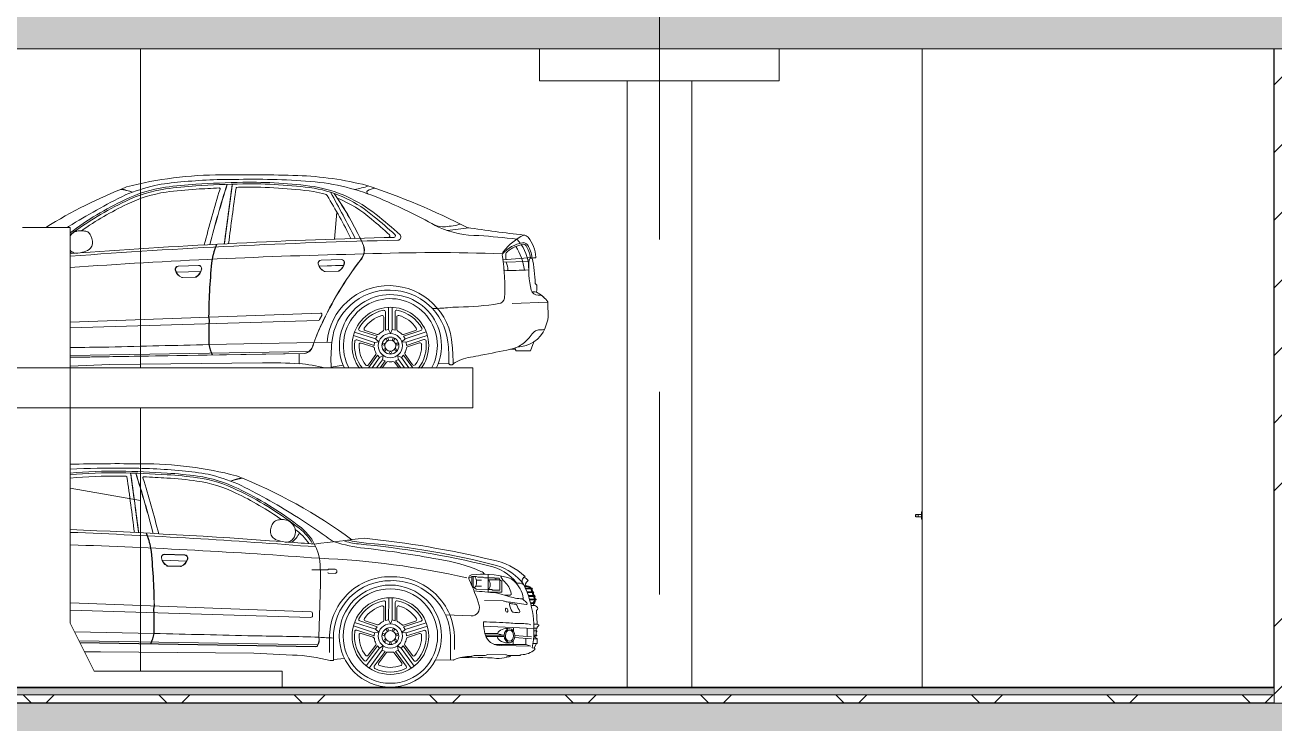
# Model space of a CAD drawing. Header units: millimetres. Extents: x 51154 to 151340, y -24069 to 30962.
# Drawn here: x 73957 to 81782, y -10575 to -6201 of the extents above; entities that cross this region are included whole.
import ezdxf

# ---------------------------------------------------------------- set-up
doc = ezdxf.new("R2010")
doc.units = ezdxf.units.MM
doc.linetypes.add('Осевые', pattern=[6350, 1270, -952.5, 3175, -952.5])
for name, color, linetype, lineweight in [('Двери', 7, 'Continuous', 9), ('Каркас_Импост', 7, 'Continuous', 9), ('Общие ребра', 7, 'Continuous', 9), ('Отделка 1 _4_-1', 7, 'Continuous', 9), ('Отделка 2 _5_-1', 7, 'Continuous', 9), ('Панель', 7, 'Continuous', 9), ('Перекрытия', 7, 'Continuous', 9), ('Стены', 7, 'Continuous', 9), ('Структура _1_', 7, 'Continuous', 18), ('Штриховка разреза-2', 7, 'Continuous', 9)]:
    doc.layers.add(name, color=color, linetype=linetype, lineweight=lineweight)
for name, color, linetype, lineweight, true_color in [('Оси-3', 7, 'Осевые', 9, 0xaaaaaa), ('Парковка-1', 7, 'Continuous', 9, 0xaaaaaa), ('Элементы узлов-1', 7, 'Continuous', 9, 0xaaaaaa)]:
    doc.layers.add(name, color=color, linetype=linetype, lineweight=lineweight, true_color=true_color)
pattern_1 = [(45, (99498.54, 6475), (-424.264, 424.264), [600, -100, 20, -100]), (45, (99498.54, 6899), (-424.264, 424.264), [])]

# ---------------------------------------------------------------- blocks, each defined once
blk = doc.blocks.new('Стена монолитная - Стена монолитная-463893-Разрез 1-1')
at = {"layer": 'Стены'}
blk.add_line((61831.6, -10450), (82083.6, -10450), dxfattribs=at)
blk = doc.blocks.new('Дверь - Однопольная - ДВ2__21х9-6240671-Разрез 1-1')
at = {"layer": 'Двери'}
for p, q in [((79536.1, -9267.5), (79536.1, -9282.5)), ((79537.1, -9267.5), (79537.1, -9282.5)), ((79541.7, -9267.5), (79537.1, -9267.5)), ((79537.1, -9267.5), (79541.5, -9267.5)), ((79541.5, -9282.5), (79537.1, -9282.5)), ((79537.1, -9282.5), (79541.7, -9282.5)), ((79541.5, -9267.5), (79541.1, -9267.5)), ((79541.1, -9267.5), (79573.6, -9267.5)), ((79573.6, -9282.5), (79541.1, -9282.5)), ((79541.1, -9282.5), (79541.5, -9282.5)), ((79549.6, -9267.5), (79553.3, -9267.5)), ((79553.3, -9267.5), (79549.6, -9267.5)), ((79549.6, -9282.5), (79553.3, -9282.5)), ((79553.3, -9282.5), (79549.6, -9282.5)), ((79553.3, -9282.5), (79553.3, -9267.5)), ((79573.6, -9297.5), (79573.6, -9252.5)), ((79573.6, -9252.5), (79576.6, -9252.5)), ((79573.6, -9267.5), (79573.6, -9282.5)), ((79573.6, -9297.5), (79576.6, -9297.5))]:
    blk.add_line(p, q, dxfattribs=at)
at = {"layer": 'Каркас_Импост'}
for p, q in [((79621.6, -10350), (79581.6, -10350)), ((79701.6, -10350), (79581.6, -10350)), ((79701.6, -10350), (79621.6, -10350))]:
    blk.add_line(p, q, dxfattribs=at)
at = {"layer": 'Панель'}
blk.add_line((79621.6, -10350), (79581.6, -10350), dxfattribs=at)
blk = doc.blocks.new('Дверь - Однопольная - ДВ2__21х9-V151-Разрез 1-1')
at = {"layer": 'Двери'}
blk.add_line((81781.6, -9252.5), (81781.6, -9297.5), dxfattribs=at)
at = {"layer": 'Каркас_Импост'}
for p, q in [((81781.6, -10350), (81781.6, -8250)), ((81781.6, -10350), (81781.6, -8270)), ((82081.6, -8250), (82081.6, -10350)), ((82081.6, -8280), (82081.6, -10350))]:
    blk.add_line(p, q, dxfattribs=at)
at = {"layer": 'Панель'}
blk.add_line((81781.6, -10350), (81781.6, -8271), dxfattribs=at)
blk = doc.blocks.new('Прк_Свб_Механизированная парковка_Параллельная - Прк_Свб_Механизированная парковка_Параллельная-8455325-Разрез 1-1')
at = {"layer": 'Парковка-1'}
for p, q in [((74240.2, -7470), (73940.2, -7470)), ((74240.2, -7470), (73940.2, -7470)), ((74240.2, -8350), (74240.2, -7470)), ((74240.2, -9950), (74240.2, -7470)), ((74240.2, -8350), (76762.2, -8350)), ((74240.2, -8350), (76762.2, -8350)), ((76762.2, -8350), (76762.2, -8539.9)), ((76762.2, -8350), (76762.2, -8600)), ((74240.2, -8600), (76762.2, -8600)), ((74240.2, -9950), (74240.2, -8600)), ((74390.2, -10250), (74240.2, -9950)), ((74390.2, -10250), (74240.2, -9950)), ((75568.2, -10250), (74390.2, -10250)), ((75568.2, -10250), (74390.2, -10250)), ((75568.2, -10350), (75568.2, -10250)), ((75568.2, -10350), (75568.2, -10250)), ((72612.2, -10350), (75568.2, -10350)), ((72612.2, -10350), (75568.2, -10350))]:
    blk.add_line(p, q, dxfattribs=at)
at = {"layer": 'Элементы узлов-1'}
for p, q in [((75910.8, -7373.4), (75895.6, -7542.9)), ((73940.2, -7470), (74240.2, -7470)), ((74240.2, -7470), (74240.2, -9950)), ((74270.7, -7630.7), (74240.2, -7632.9)), ((76950.7, -7672.2), (77133.9, -7658.7)), ((74904.5, -7749.6), (75058.6, -7744.9)), ((74917.3, -7711.3), (75043.1, -7707.4)), ((74917.4, -7712.3), (75043.2, -7708.4)), ((75798.6, -7711.3), (75953.6, -7706.5)), ((75799.1, -7712.3), (75953.2, -7707.5)), ((75812, -7674), (75937.8, -7670.1)), ((75812, -7675), (75937.8, -7671.1)), ((75837.5, -7745.6), (75918.4, -7743.1)), ((75837.5, -7746.6), (75918.4, -7744.1)), ((76952.7, -7687.2), (77108.7, -7683)), ((74942.8, -7783), (75023.7, -7780.5)), ((74942.9, -7784), (75023.8, -7781.5)), ((77162, -7829.7), (77154.8, -7823.8)), ((77145.1, -7872.6), (77132.4, -7872.6)), ((77163.9, -7863.3), (77163.8, -7833.5)), ((76234.1, -8109.2), (76233.6, -7970.2)), ((76256.2, -7970.1), (76256.8, -8109.1)), ((77233.2, -7938.6), (77009.6, -7947)), ((77233.6, -8035.3), (77233.2, -7938.6)), ((74240.2, -8064), (75807, -8006.4)), ((75793.9, -8052.3), (74240.2, -8099.4)), ((75816.2, -8021.1), (75802.4, -8047)), ((76204.6, -8110.9), (76204.3, -8031.2)), ((76215.3, -8113.5), (76214.8, -7998.8)), ((76275.7, -8113.3), (76275.2, -7998.6)), ((76286.3, -8110.6), (76286, -8030.8)), ((75108.6, -8072.4), (75109.1, -8203.8)), ((75110.6, -8072.4), (75111.1, -8203.8)), ((76020.9, -8126), (76153.2, -8168.4)), ((76163, -8151.7), (76053.8, -8116.7)), ((76163.8, -8140.8), (76087.8, -8116.4)), ((76234.1, -8109.2), (76215.3, -8113.5)), ((76245.5, -8134.1), (76234.1, -8109.2)), ((76256.8, -8109.1), (76245.5, -8134.1)), ((76256.8, -8109.1), (76275.7, -8113.3)), ((76327.3, -8140.2), (76403.1, -8115.2)), ((76328.2, -8151.1), (76437.1, -8115.3)), ((76470.2, -8124.3), (76338.1, -8167.7)), ((75109.1, -8203.8), (75879.4, -8188.3)), ((76146.3, -8190), (76014, -8147.5)), ((76144.6, -8209.3), (76035.4, -8174.3)), ((76138.8, -8218.6), (76062.9, -8194.3)), ((76146.3, -8190), (76144.6, -8209.3)), ((76173.5, -8186.8), (76146.3, -8190)), ((76153.2, -8168.4), (76163, -8151.7)), ((76153.2, -8168.4), (76173.5, -8186.8)), ((76338.1, -8167.7), (76318, -8186.3)), ((76318, -8186.3), (76345.2, -8189.2)), ((76338.1, -8167.7), (76328.2, -8151.1)), ((76345.2, -8189.2), (76477.2, -8145.8)), ((76345.2, -8189.2), (76347.1, -8208.5)), ((76347.1, -8208.5), (76456, -8172.6)), ((76352.9, -8217.8), (76428.7, -8192.9)), ((77123.2, -8243.3), (77145, -8185.7)), ((74240.2, -8272.7), (75735.5, -8247.9)), ((74240.2, -8283.2), (75709.4, -8258.8)), ((74240.2, -8284.2), (75709.4, -8259.8)), ((75674.4, -8260.4), (75674.6, -8323.3)), ((76164.8, -8270.8), (76107.7, -8350)), ((76154.7, -8266.7), (76108, -8331.4)), ((76131, -8350), (76177.7, -8285.3)), ((76177.7, -8285.3), (76164.8, -8270.8)), ((76177.7, -8285.3), (76201.4, -8271.6)), ((76201.4, -8271.6), (76196, -8298.5)), ((76296.3, -8298.1), (76290.7, -8271.3)), ((76290.7, -8271.3), (76314.6, -8284.7)), ((76314.6, -8284.7), (76327.3, -8270.1)), ((76314.6, -8284.7), (76362.4, -8350)), ((76327.3, -8270.1), (76385.8, -8350)), ((76337.5, -8266), (76384.6, -8330.3)), ((76999.2, -8232.9), (77027.4, -8232.7)), ((77027.4, -8232.7), (77027.3, -8224.6)), ((77027.4, -8232.7), (77034, -8243.6)), ((77034, -8243.6), (77123.2, -8243.3)), ((72756.2, -8350), (76762.2, -8350)), ((74485.2, -8328.1), (74242, -8339.3)), ((75445.1, -8318.9), (74485.2, -8328.1)), ((75874.3, -8346.1), (75950.3, -8332.2)), ((76196, -8298.5), (76158.9, -8350)), ((76213.8, -8306.1), (76182.2, -8350)), ((76221, -8314.4), (76195.3, -8350)), ((76196, -8298.5), (76213.8, -8306.1)), ((76271.5, -8314.2), (76297.7, -8350)), ((76296.3, -8298.1), (76278.6, -8305.8)), ((76278.6, -8305.8), (76310.9, -8350)), ((76334.3, -8350), (76296.3, -8298.1)), ((76612, -8323.1), (76544.9, -8323.3)), ((76615.7, -8327.7), (76612, -8323.1)), ((76619.6, -8329.6), (76633.8, -8329.5)), ((76762.2, -8350), (76762.2, -8600)), ((76762.2, -8600), (72756.2, -8600)), ((74957.1, -9521.5), (74831.3, -9517.6)), ((74957.1, -9522.5), (74831.3, -9518.6)), ((74970, -9559.8), (74815.9, -9555)), ((74931.6, -9594.1), (74850.7, -9591.6)), ((74931.6, -9593.1), (74850.8, -9590.6)), ((75853.7, -9615.8), (75753.7, -9615.4)), ((75899.2, -9611), (75858.7, -9610.8)), ((75797.5, -10037.6), (75807.2, -9701.6)), ((75798.5, -10037.6), (75808.2, -9701.6)), ((75858.6, -9636.9), (75899.1, -9637.1)), ((76736.6, -9666.6), (76755.6, -9656.3)), ((76755.6, -9656.3), (76755.4, -9711.9)), ((76755.6, -9656.3), (76783.9, -9656.4)), ((76764.4, -9656.3), (76764.2, -9721.8)), ((76783.9, -9656.4), (76794.2, -9660.9)), ((76816.9, -9680.2), (76785.3, -9680.1)), ((76794.2, -9660.9), (76826.4, -9661)), ((76826.4, -9661), (76834.4, -9664.5)), ((76834.4, -9664.5), (76859, -9664.6)), ((76859.1, -9643.5), (76858.6, -9754.9)), ((76931.9, -9677.5), (76858.9, -9677.3)), ((76859, -9664.6), (76898, -9664.8)), ((76898, -9664.8), (76898, -9667)), ((76898, -9667), (76928.3, -9667.1)), ((76906.5, -9667), (76906.5, -9677.4)), ((76928.3, -9667.1), (76931.9, -9677.5)), ((76931.9, -9677.5), (76931.7, -9742.9)), ((76943.5, -9686.8), (76931.9, -9677.5)), ((76943.2, -9755.2), (76943.5, -9686.8)), ((76783.4, -9735.6), (76757.7, -9717.2)), ((76816.8, -9716.7), (76780.5, -9716.5)), ((76858.7, -9739.2), (76783.4, -9735.6)), ((76858.6, -9754.9), (76943.2, -9755.2)), ((76883.1, -9739.3), (76858.7, -9739.2)), ((76883.1, -9742.8), (76883.1, -9739.3)), ((76931.7, -9742.9), (76883.1, -9742.8)), ((76982.1, -9779.9), (76925.6, -9763.2)), ((76996.5, -9773.5), (76959.9, -9773.4)), ((77134.8, -9729.2), (77091.2, -9729)), ((77093.3, -9734), (77136.6, -9734.2)), ((77143.2, -9752.9), (77100.9, -9752.8)), ((77102.8, -9757.8), (77145, -9757.9)), ((77151.6, -9776.7), (77109.6, -9776.5)), ((77126, -9734.1), (77132.6, -9752.9)), ((77131.3, -9734.1), (77137.9, -9752.9)), ((77134.4, -9757.9), (77141, -9776.6)), ((77136.6, -9734.2), (77134.8, -9729.2)), ((77139.7, -9757.9), (77146.3, -9776.7)), ((77145, -9757.9), (77143.2, -9752.9)), ((77153.4, -9781.7), (77151.6, -9776.7)), ((75748.7, -9878.3), (74240.2, -9822.9)), ((76205.2, -9930.8), (76205.5, -9851)), ((76215.8, -9933.4), (76216.2, -9818.7)), ((76235.2, -9790.3), (76234.7, -9929.2)), ((76257.3, -9929.3), (76257.9, -9790.3)), ((76276.2, -9933.7), (76276.6, -9819)), ((76286.9, -9931.1), (76287.2, -9851.3)), ((76951.5, -9810), (76835.2, -9806.7)), ((77072.8, -9797.8), (77100.5, -9822.8)), ((77111.3, -9781.5), (77153.4, -9781.7)), ((77116.5, -9797.8), (77158.8, -9797.9)), ((77118, -9802.8), (77159.3, -9802.9)), ((77123.3, -9821.5), (77152.3, -9821.7)), ((77124.6, -9826.5), (77146.6, -9826.6)), ((77127.7, -9839), (77151.9, -9839.1)), ((77142.8, -9781.6), (77148.5, -9797.9)), ((77142.9, -9832.5), (77143.1, -9833.7)), ((77148.1, -9781.7), (77152.5, -9794.2)), ((74240.2, -9867.2), (75747.9, -9913)), ((74763.9, -9882.5), (74763.4, -10013.9)), ((74765.9, -9882.5), (74765.4, -10013.9)), ((75758.3, -9903), (75758.3, -9888.4)), ((76163.3, -9971.3), (76054.3, -9935.4)), ((76164.1, -9960.3), (76088.4, -9935.4)), ((76234.7, -9929.2), (76215.8, -9933.4)), ((76234.7, -9929.2), (76245.9, -9954.2)), ((76245.9, -9954.2), (76257.3, -9929.3)), ((76257.3, -9929.3), (76276.2, -9933.7)), ((76327.7, -9961), (76403.6, -9936.6)), ((76328.4, -9971.9), (76437.7, -9936.9)), ((76591.4, -9898), (76752.2, -9903.7)), ((77160.9, -9870.2), (77166.1, -9955.9)), ((74240.2, -9950), (74390.2, -10250)), ((74765.4, -10013.9), (74267.2, -10003.9)), ((76146.3, -10009.4), (76014.2, -9965.9)), ((76021.3, -9944.4), (76153.3, -9987.9)), ((76144.4, -10028.7), (76035.4, -9992.8)), ((76138.6, -10038), (76062.8, -10013)), ((76146.3, -10009.4), (76144.4, -10028.7)), ((76173.5, -10006.4), (76146.3, -10009.4)), ((76153.3, -9987.9), (76163.3, -9971.3)), ((76153.3, -9987.9), (76173.5, -10006.4)), ((76338.3, -9988.6), (76318, -10007)), ((76318, -10007), (76345.2, -10010.1)), ((76338.3, -9988.6), (76328.4, -9971.9)), ((76470.6, -9946.2), (76338.3, -9988.6)), ((76345.2, -10010.1), (76477.5, -9967.7)), ((76345.2, -10010.1), (76346.9, -10029.4)), ((76346.9, -10029.4), (76456.1, -9994.4)), ((76352.6, -10038.8), (76428.6, -10014.4)), ((76829.8, -9968.7), (77145.1, -9982)), ((76916.3, -10014.6), (76838.3, -10014.3)), ((77016.1, -9976.5), (77016.1, -9997.4)), ((77102.5, -9980.2), (77102.3, -10032.6)), ((77166.1, -9955.9), (77144.3, -9955.8)), ((77159, -9997.8), (77145, -9997.7)), ((77161.9, -9981.4), (77145.1, -9981.6)), ((77159, -10006), (77158.9, -10021.4)), ((77159, -9984.4), (77159, -9997.8)), ((77159, -9997.8), (77161.1, -9997.8)), ((77163, -9981.4), (77161.9, -9981.4)), ((77164, -10000.8), (77164, -10001.1)), ((77166, -9974.2), (77165.9, -9978.5)), ((77166.1, -9955.9), (77174, -9959)), ((77175, -9963.9), (77166.9, -9972.2)), ((75792.1, -10085.5), (74295.6, -10060.6)), ((75779.8, -10095.7), (74300.8, -10071.2)), ((75779.8, -10096.7), (74301.3, -10072.2)), ((75864.3, -10042.8), (75864, -10132.5)), ((75888.6, -10183.7), (75889.2, -10042.5)), ((76164.2, -10090.3), (76096.4, -10182.8)), ((76154, -10086.1), (76106.9, -10150.5)), ((76176.9, -10104.9), (76164.2, -10090.3)), ((76200.7, -10091.5), (76176.9, -10104.9)), ((76195.1, -10118.3), (76200.7, -10091.5)), ((76313.8, -10105.4), (76290, -10091.8)), ((76290, -10091.8), (76295.4, -10118.6)), ((76313.8, -10105.4), (76326.6, -10090.9)), ((76326.6, -10090.9), (76393.7, -10184)), ((76336.8, -10086.8), (76383.5, -10151.5)), ((76622.6, -10180.1), (76623.1, -10047.4)), ((76648, -10047.4), (76647.7, -10114.8)), ((76958.9, -10025.2), (76841.4, -10024.7)), ((76959, -10033), (76844.1, -10032.5)), ((77094.7, -10082.7), (76896.6, -10082)), ((76941.8, -10088.2), (77126.1, -10093.8)), ((77015.8, -10058.6), (77015.7, -10082.4)), ((77130.7, -10047.2), (77024.1, -10039.5)), ((77130.8, -10034.7), (77025.3, -10027.1)), ((77094.7, -10082.7), (77094.9, -10044.6)), ((77126.1, -10093.8), (77094.7, -10082.7)), ((77162.2, -10076.3), (77139.2, -10076.2)), ((77142.4, -10047.5), (77166.3, -10047.6)), ((77151.7, -10036.2), (77143.4, -10036.2)), ((77144.1, -10024.4), (77161.9, -10024.5)), ((77158.5, -10078.2), (77146.9, -10106.3)), ((77151.7, -10032.8), (77151.7, -10036.2)), ((77153.2, -10038.8), (77164.7, -10045)), ((77161.3, -10028.9), (77154.3, -10029.8)), ((77163.2, -10076.3), (77161.2, -10076.3)), ((77161.9, -10024.5), (77164, -10024.5)), ((77164, -10024.5), (77163.9, -10026)), ((77166.3, -10047.6), (77166.2, -10073.3)), ((74429.4, -10129.1), (75389.3, -10138.2)), ((75389.3, -10138.2), (75632.5, -10149.5)), ((75958.6, -10171.3), (75888.7, -10176.8)), ((76176.9, -10104.9), (76094.8, -10217)), ((76113, -10230.4), (76195.1, -10118.3)), ((76212.9, -10126), (76145.1, -10218.5)), ((76219.9, -10134.4), (76172.8, -10198.7)), ((76195.1, -10118.3), (76212.9, -10126)), ((76270.5, -10134.6), (76317.2, -10199.3)), ((76295.4, -10118.6), (76277.6, -10126.2)), ((76277.6, -10126.2), (76344.7, -10219.3)), ((76295.4, -10118.6), (76376.7, -10231.4)), ((76395.1, -10218.2), (76313.8, -10105.4)), ((76770.7, -10151.5), (76756, -10156.7)), ((76839, -10151.1), (76774.1, -10150.9)), ((76857, -10146.5), (76839, -10151.1)), ((76969.6, -10146.9), (76857, -10146.5)), ((76981.5, -10151.2), (76973.5, -10147.8)), ((76986.7, -10161), (76977.3, -10160.9)), ((77003.6, -10152.1), (76985.5, -10152)), ((76996.3, -10155.3), (76994.1, -10157.7)), ((77056.1, -10151.6), (77003.6, -10152.1)), ((77147.9, -10106.5), (77134.9, -10103.6)), ((74390.2, -10250), (75568.2, -10250)), ((75568.2, -10250), (75568.2, -10350)), ((75869.4, -10183.7), (75888.6, -10183.7)), ((76528.4, -10179.7), (76641.5, -10180.1)), ((75568.2, -10350), (72612.2, -10350)), ((76264.8, -10350), (76237.9, -10350))]:
    blk.add_line(p, q, dxfattribs=at)
for centre, radius in [((76245.8, -8210), 76), ((76245.8, -8210), 53.1), ((76203.1, -8200.4), 6.42), ((76245.8, -8210), 34.5), ((76226.7, -8170.6), 6.42), ((76264.7, -8170.5), 6.42), ((76288.5, -8200.1), 6.42), ((76211.7, -8237.5), 6.42), ((76246, -8253.8), 6.42), ((76280.2, -8237.2), 6.42), ((76245.6, -10030.2), 319.8), ((76245.6, -10030.2), 295.9), ((76245.6, -10030.2), 240.1), ((76245.6, -10030.2), 76), ((76245.6, -10030.2), 53.1), ((76202.9, -10020.3), 6.42), ((76245.6, -10030.2), 34.5), ((76226.8, -9990.6), 6.42), ((76264.8, -9990.8), 6.42), ((76288.4, -10020.6), 6.42), ((76211.3, -10057.4), 6.42), ((76245.5, -10074), 6.42), ((76279.8, -10057.6), 6.42)]:
    blk.add_circle(centre, radius, dxfattribs=at)
for centre, radius, start, end in [((75179, -9457.7), 2317.1, 89.81023, 104.6387), ((75104.8, -9137.6), 1960.4, 95.00836, 99.84814), ((75209.1, -10014.4), 2821.5, 93.69708, 97.59805), ((75271.2, -10629.6), 3461.4, 89.58586, 95.59698), ((75533.3, -15645.6), 8462, 91.43092, 93.4288), ((75533.3, -15645.6), 8451.8, 91.43142, 93.42864), ((75337.9, -19325.8), 12186.1, 88.4616, 90.71129), ((104326.4, -11289.7), 29357.5, 171.98874, 172.725), ((104326.4, -11289.7), 29356.5, 171.98874, 172.725), ((75386, -11725.6), 4558.1, 85.1074, 91.12795), ((75354.9, -10294.9), 3108.9, 82.34163, 90.60816), ((75354.9, -10294.9), 3098.7, 82.34458, 90.60681), ((75586, -9241.6), 2099, 75.88623, 87.84183), ((75637.4, -8557.5), 1380.3, 65.59316, 84.2883), ((75760.2, -10178.8), 3184.5, 111.49524, 121.70143), ((76311.9, -10779.3), 3914.6, 116.17161, 122.12794), ((74510.5, -7554.6), 326.9, 68.93229, 82.04029), ((74510.5, -7554.6), 328.6, 68.59273, 81.53326), ((74961, -8069.6), 861.1, 98.3435, 116.02328), ((75122.6, -8605.6), 1443.3, 104.16265, 111.8571), ((74961, -8069.6), 850.9, 98.34796, 116.02656), ((74961, -8069.6), 830, 98.35735, 116.03348), ((75209.1, -10014.4), 2811.3, 93.69757, 97.59669), ((75209.1, -10014.4), 2790.5, 93.69857, 97.59387), ((75533.3, -15645.6), 8430.9, 92.44499, 93.42831), ((83274.9, -9703.4), 8466, 163.00438, 165.46644), ((82884.5, -9603.6), 8030.3, 162.57973, 165.38225), ((82884.5, -9603.6), 8029.3, 162.57973, 165.38225), ((75173.8, -7227.3), 5, 343.00438, 92.44499), ((104352.2, -11289.6), 29356.5, 172.03685, 172.72262), ((75283.7, -7223.3), 5, 91.69726, 172.03685), ((75533.3, -15645.6), 8430.9, 91.43244, 91.69726), ((75354.9, -10294.9), 3077.8, 82.3513, 90.60402), ((75641.2, -7969.8), 735.7, 74.49738, 80.34265), ((75634.9, -7989.6), 777.1, 49.0354, 80.15821), ((75623.9, -8050.1), 848.9, 51.17852, 80.13956), ((75832.5, -7280.1), 20, 31.59392, 74.49738), ((72953.4, -9050.9), 3400, 26.39137, 31.59392), ((68507.7, -11367.6), 8436.5, 26.99082, 29.22162), ((74105.9, -8484.3), 2168, 24.98761, 34.46068), ((74105.9, -8484.3), 2169, 24.98761, 34.46068), ((75909.9, -6609.3), 632.4, 280.18717, 288.32876), ((76108.4, -7248.6), 10.7, 124.25638, 245.15963), ((74628.5, -11591.7), 4625.3, 63.0163, 71.47751), ((76187.8, -7410.6), 191.1, 101.66003, 116.57261), ((75471.8, -9160.9), 2066, 115.47451, 126.62131), ((75471.8, -9160.9), 2055.8, 115.47315, 126.8272), ((75471.8, -9160.9), 2034.9, 115.4703, 124.82239), ((75641.2, -7969.8), 735.7, 48.54371, 68.21965), ((74886.3, -10408.1), 3376.8, 60.53635, 66.96341), ((74801.7, -9051.4), 2103.9, 46.89032, 50.91187), ((74836.5, -9050.7), 2103.9, 46.89032, 51.56331), ((74977.8, -8933.7), 1942.9, 46.85334, 52.66857), ((75583.9, -9704.4), 2617.6, 121.14453, 121.38422), ((76578.2, -7325.7), 139.8, 245.77549, 275.21085), ((76800.7, -6884.9), 635.8, 246.51304, 269.99354), ((76538, -6849.8), 617.4, 274.92237, 283.87261), ((76024, -2613.5), 4910.2, 276.78112, 278.35877), ((77949.2, 312.5), 7877.8, 261.0764, 263.67367), ((77191.8, -46927.2), 39388, 91.30888, 94.29772), ((77277, -48221.4), 40701.9, 91.42104, 94.19066), ((75777.7, -7806.3), 663.6, 159.57976, 168.00229), ((75777.7, -7806.3), 661.6, 159.57976, 168.00229), ((75987.9, -7612.1), 93.8, 316.76848, 27.71546), ((75987.9, -7612.1), 94.8, 316.76848, 27.71546), ((76232.6, -7522.7), 10, 271.42104, 46.40768), ((76267.4, -7522), 10, 271.42104, 46.40768), ((76291.7, -7529.5), 20, 271.30888, 42.10083), ((76437.9, -12710.3), 5202.4, 83.38031, 86.00197), ((77117.5, -7793.3), 232.2, 100.87768, 136.82573), ((77242.6, -7844.2), 364.6, 116.29493, 141.99334), ((77115.2, -7786.9), 215.2, 100.59535, 128.97067), ((76743.2, -7779.5), 344.9, 7.10764, 33.52414), ((76847.1, -7727.3), 265.3, 36.80041, 44.10301), ((76846.6, -7727.5), 265.8, 358.37128, 34.37827), ((77079.3, -7594.7), 30, 32.2958, 100.87768), ((77079.3, -7594.7), 19.6, 32.2958, 100.87768), ((77075.4, -7567), 50, 46.58859, 83.46077), ((76934.6, -7686.1), 190.8, 8.02083, 32.2958), ((76934.6, -7686.1), 201.2, 7.05846, 32.2958), ((76929.2, -7669.4), 227.7, 3.57493, 37.53733), ((74322.1, -7520.6), 133.5, 231.76771, 236.77035), ((76927, -45987.5), 38361.2, 91.26261, 94.01639), ((78738.5, -8062.6), 3631.4, 173.76892, 179.4695), ((76531.1, -19629.7), 12002.6, 88.00908, 92.14567), ((76986.8, -7644.3), 40, 141.99334, 189.26343), ((75795.5, -7838.6), 1167.1, 356.37296, 9.26343), ((77087.8, -7649.2), 119.3, 175.96854, 190.38243), ((76998.7, -7642.9), 30, 128.97067, 175.96854), ((77120.5, -7671.2), 5, 116.35729, 173.87226), ((77146, -7722.6), 62.4, 85.3075, 116.35729), ((76227.9, -7848.6), 925.5, 1.76266, 11.66746), ((77151.5, -7655.5), 5, 265.3075, 3.57493), ((74918, -7731.3), 20, 91.77023, 193.3536), ((74964.9, -7720.2), 68.2, 193.3536, 247.46095), ((74918, -7731.3), 19, 91.77023, 193.3536), ((74964.9, -7720.2), 67.2, 193.3536, 247.46095), ((74996.1, -7720.1), 67.2, 298.02501, 351.20899), ((74996.1, -7720.1), 68.2, 298.02501, 351.20899), ((75043.8, -7727.4), 20, 351.20899, 91.77023), ((75043.8, -7727.4), 19, 351.20899, 91.77023), ((78738.5, -8062.6), 3629.4, 173.76892, 179.4695), ((75812.6, -7694), 20, 91.77023, 193.3536), ((75859.6, -7682.8), 68.2, 193.3536, 247.46095), ((75812.6, -7694), 19, 91.77023, 193.3536), ((75859.6, -7682.8), 67.2, 193.3536, 247.46095), ((77702.6, -8944.2), 2077.9, 142.40276, 155.40218), ((77702.6, -8944.2), 2076.9, 142.40276, 155.40258), ((75837.2, -7736.6), 10, 247.46095, 271.77023), ((75837.2, -7736.6), 9, 247.46095, 271.77023), ((75918.1, -7734.1), 9, 271.77023, 298.02501), ((75918.1, -7734.1), 10, 271.77023, 298.02501), ((75890.8, -7682.7), 67.2, 298.02501, 351.20899), ((75890.8, -7682.7), 68.2, 298.02501, 351.20899), ((75938.4, -7690.1), 20, 351.20899, 91.77023), ((75938.4, -7690.1), 19, 351.20899, 91.77023), ((77011.4, -6441.2), 1297.8, 267.50466, 274.45844), ((76803, -7750.1), 180, 3.65222, 20.62954), ((77676.7, -7731), 564.4, 173.87226, 193.57126), ((74942.6, -7774), 10, 247.46095, 271.77023), ((74942.6, -7774), 9, 247.46095, 271.77023), ((75023.5, -7771.5), 9, 271.77023, 298.02501), ((75023.5, -7771.5), 10, 271.77023, 298.02501), ((77157.9, -7819.9), 5, 181.76266, 230.73057), ((76235.5, -8222.2), 388.1, 88.69128, 175.08283), ((76237.1, -8221.5), 359.2, 88.81301, 174.70182), ((76245.8, -8210), 319.8, 0.21952, 206.10179), ((76235.7, -8232.6), 398.5, 3.24717, 88.74927), ((76241.4, -8229.5), 367.1, 6.87214, 89.51519), ((77169.6, -7849.7), 43.7, 198.24664, 271.45013), ((77145.3, -7922.6), 50, 57.21048, 90.21952), ((77140.6, -7860.2), 23.6, 322.50293, 350.3374), ((77158.8, -7833.5), 5, 0.21952, 50.73057), ((77158.9, -7863.3), 5, 350.3374, 0.21952), ((77172, -7943.4), 50, 46.91531, 91.45013), ((77043, -8081.3), 238.8, 37.61463, 57.21048), ((76245.8, -8210), 294.2, 0.21952, 208.89606), ((76245.8, -8210), 240.1, 0.21952, 216.39416), ((76501, -7003), 974.9, 270.45267, 276.05909), ((76684.8, -8735), 766.8, 90.92696, 96.05909), ((76661.5, -6333.7), 1634.6, 270.38107, 279.25134), ((76920.6, -7907.2), 40, 275.36307, 352.47178), ((77228.2, -7938.6), 5, 0.21952, 37.61463), ((75112.2, -8029), 5, 179.4695, 192.78807), ((75001.4, -8054.1), 108.6, 350.75183, 12.78807), ((75001.4, -8054.1), 110.6, 350.75183, 12.78807), ((75793.6, -8042.3), 10, 271.738, 331.96594), ((75807.4, -8016.4), 10, 331.96594, 92.10632), ((76245.8, -8210), 225.1, 100.99179, 151.44725), ((76245.8, -8210), 196.1, 106.07889, 146.36015), ((76194.3, -8031.2), 10, 0.21952, 106.07889), ((76204.8, -7998.8), 10, 0.21952, 100.99179), ((76285.2, -7998.5), 10, 79.44725, 180.21952), ((76296, -8030.8), 10, 74.36015, 180.21952), ((76245.8, -8210), 225.1, 28.99179, 79.44725), ((76245.8, -8210), 196.1, 34.07889, 74.36015), ((76577.6, -7875.6), 676.8, 340.66165, 345.22194), ((77183.6, -8035.5), 50, 345.22194, 0.21952), ((75113.6, -8072.4), 5, 170.75183, 180.27964), ((76682.2, -8507.9), 969, 153.74349, 162.07018), ((76682.2, -8507.9), 968, 153.74263, 162.07018), ((76056.9, -8107.2), 10, 151.44725, 252.21952), ((76090.9, -8106.9), 10, 146.36015, 252.21952), ((76245.8, -8210), 101.5, 117.34979, 135.08925), ((76194.6, -8111), 10, 297.34979, 0.21952), ((76296.3, -8110.6), 10, 180.21952, 243.08925), ((76245.8, -8210), 101.5, 45.34979, 63.08925), ((76324.2, -8130.7), 10, 225.34979, 288.21952), ((76400, -8105.7), 10, 288.21952, 34.07889), ((76434, -8105.8), 10, 288.21952, 28.99179), ((77035.2, -8021.9), 197.2, 271.59664, 336.09587), ((77197.5, -8188.3), 82.3, 121.7016, 148.04875), ((77180.6, -8160.8), 50, 91.05471, 121.7016), ((77166.8, -7411.7), 699.3, 271.05471, 273.03774), ((77203.1, -8096.5), 13.4, 273.03774, 346.42132), ((80527.8, -243143.2), 235001.9, 91.32122, 91.474104), ((75325.5, -8171.5), 218.7, 188.48331, 206.58838), ((75325.5, -8171.5), 216.7, 188.48331, 206.58838), ((75694.4, -8192.3), 68.1, 282.5331, 345.20879), ((75694.4, -8192.3), 69.1, 282.5331, 345.20879), ((77041.7, -8305), 1168.1, 174.26521, 182.05147), ((76245.8, -8210), 225.1, 172.99179, 218.81707), ((76032.3, -8183.8), 10, 72.21952, 172.99179), ((76245.8, -8210), 196.1, 178.07889, 218.36015), ((76059.8, -8203.8), 10, 72.21952, 178.07889), ((76166.9, -8131.3), 10, 252.21952, 315.08925), ((76245.8, -8210), 196.1, 322.07889, 2.36015), ((76245.8, -8210), 225.1, 321.20732, 7.44725), ((76431.8, -8202.4), 10, 2.36015, 108.21952), ((76245.8, -8210), 240.1, 323.62498, 0.21952), ((76459.2, -8182.1), 10, 7.44725, 108.21952), ((76245.8, -8210), 294.2, 331.10352, 0.21952), ((76245.8, -8210), 319.8, 333.65844, 0.21952), ((75512.7, -8303.3), 1099.5, 358.9686, 6.14839), ((74716.8, -8354.7), 1922.2, 0.90317, 4.31614), ((76960, -8046.2), 190.7, 281.84541, 305.10133), ((76916.9, -7990.1), 261.4, 305.75117, 323.73331), ((74576.9, -22639), 14420.2, 90.37577, 91.33787), ((76135.8, -8228.1), 10, 9.34979, 72.21952), ((76245.8, -8210), 101.5, 189.34979, 207.08925), ((76146.5, -8260.8), 10, 324.21952, 27.08925), ((76345.5, -8260), 10, 153.34979, 216.21952), ((76245.8, -8210), 101.5, 333.34979, 351.08925), ((76356, -8227.3), 10, 108.21952, 171.08925), ((76771.1, -8510.6), 228.4, 95.77304, 125.39029), ((76451.4, -6689.4), 1621.4, 280.54464, 282.90194), ((75100.5, 819.7), 9249.5, 280.67225, 281.84541), ((75511.5, -10870.3), 2552.2, 86.35186, 91.49239), ((75612.8, -9209.8), 888.7, 75.46364, 86.05538), ((75869.3, -8347), 5, 322.38878, 2.05147), ((76099.9, -8325.5), 10, 218.36015, 324.21952), ((76229.1, -8320.3), 10, 81.34979, 144.21952), ((76245.8, -8210), 101.5, 261.34979, 279.08925), ((76263.5, -8320.2), 10, 36.21952, 99.08925), ((76392.7, -8324.4), 10, 216.21952, 322.07889), ((76619.6, -8324.6), 5, 218.5674, 270.21952), ((76633.8, -8324.5), 5, 270.21952, 0.90317), ((74519.5, -12105), 3108.9, 89.39184, 95.15784), ((74536.6, -21135.9), 12186.1, 89.28871, 91.39343), ((74488.5, -13535.7), 4558.1, 88.87205, 93.12317), ((74341.2, -17455.7), 8462, 86.5712, 88.56908), ((74603.2, -12439.7), 3461.4, 84.40302, 90.41414), ((74695.5, -11267.8), 2317.1, 75.3613, 90.18977), ((74769.7, -10947.7), 1960.4, 80.15186, 84.99164), ((74519.5, -12105), 3098.7, 89.39319, 95.17487), ((74519.5, -12105), 3077.8, 89.39598, 95.21001), ((74341.2, -17455.7), 8430.9, 88.30274, 88.56756), ((74341.2, -17455.7), 8451.8, 86.57136, 88.56858), ((74590.8, -9033.5), 5, 7.96315, 88.30274), ((45522.3, -13099.7), 29356.5, 7.27738, 7.96315), ((45548.1, -13099.8), 29356.5, 7.275, 8.01126), ((45548.1, -13099.8), 29357.5, 7.275, 8.01126), ((66990, -11413.7), 8029.3, 14.61775, 17.42027), ((66990, -11413.7), 8030.3, 14.61775, 17.42027), ((74700.7, -9037.4), 5, 87.55501, 196.99562), ((66599.6, -11513.5), 8466, 14.53356, 16.99562), ((74341.2, -17455.7), 8430.9, 86.57169, 87.55501), ((74665.4, -11824.5), 2790.5, 82.40613, 86.30143), ((74665.4, -11824.5), 2811.3, 82.40331, 86.30243), ((74665.4, -11824.5), 2821.5, 82.40195, 86.30292), ((74913.5, -9879.7), 830, 63.96652, 81.64265), ((74913.5, -9879.7), 850.9, 63.97344, 81.65204), ((74913.5, -9879.7), 861.1, 63.97672, 81.6565), ((74751.8, -10415.7), 1443.3, 68.1429, 75.83735), ((75364, -9364.8), 328.6, 98.46674, 111.40727), ((75364, -9364.8), 326.9, 97.95971, 111.06771), ((74114.2, -11989), 3184.5, 53.59172, 68.50476), ((73562.6, -12589.4), 3914.6, 57.87206, 63.82839), ((74402.7, -10971.1), 2034.9, 55.17761, 64.5297), ((74402.7, -10971.1), 2055.8, 52.45223, 64.52685), ((74402.7, -10971.1), 2066, 52.45223, 64.52549), ((74290.6, -11514.6), 2617.6, 53.62246, 58.85547), ((72597.5, -50031.6), 40701.9, 85.80934, 87.6867), ((72682.7, -48737.3), 39388, 85.49137, 87.73347), ((74096.8, -9616.5), 661.6, 11.99771, 20.42024), ((74096.8, -9616.5), 663.6, 11.99771, 20.42024), ((75552.4, -9330.8), 133.5, 303.22965, 337.25312), ((75472.8, -9616.9), 310, 32.41633, 55.21631), ((75486.1, -9600.8), 310, 28.56836, 56.73446), ((75486.1, -9600.8), 320.2, 10.46539, 56.73446), ((72947.5, -47797.6), 38361.2, 85.73409, 88.06859), ((72597.5, -50031.6), 40701.9, 85.52892, 85.76421), ((77822, -25986.6), 16659.9, 95.98761, 97.07356), ((75961.8, -9270.8), 180.7, 228.94593, 248.22431), ((76142.3, -8739.4), 741.8, 250.50179, 265.39271), ((76081.4, -9061.5), 393.1, 250.55679, 264.74536), ((76158.2, -8649.5), 800.2, 256.95126, 265.37459), ((75505.2, -15199.3), 5771.8, 76.39047, 84.62896), ((75487.7, -15350.4), 5962.7, 76.47339, 84.25932), ((75677.1, -14337.5), 4908.1, 75.43379, 85.13152), ((71136, -9872.7), 3629.4, 0.5305, 6.23108), ((71136, -9872.7), 3631.4, 0.5305, 6.23108), ((74830.7, -9537.6), 20, 88.22977, 188.79101), ((74878.4, -9530.2), 68.2, 188.79101, 241.97499), ((74830.7, -9537.6), 19, 88.22977, 188.79101), ((74878.4, -9530.2), 67.2, 188.79101, 241.97499), ((74909.6, -9530.3), 67.2, 292.53905, 346.6464), ((74909.6, -9530.3), 68.2, 292.53905, 346.6464), ((74956.5, -9541.5), 20, 346.6464, 88.22977), ((74956.5, -9541.5), 19, 346.6464, 88.22977), ((74843.1, -9665.6), 965.7, 357.86594, 7.31865), ((75591.8, -14654.5), 5116.1, 77.21415, 87.65666), ((75251.5, -16554.4), 7124.4, 79.5458, 83.29931), ((74851, -9581.6), 10, 241.97499, 268.22977), ((74851, -9581.6), 9, 241.97499, 268.22977), ((74931.9, -9584.1), 9, 268.22977, 292.53905), ((74931.9, -9584.1), 10, 268.22977, 292.53905), ((75858.7, -9615.8), 5, 89.78048, 179.78048), ((75897.7, -9624), 13.1, 275.98681, 83.57416), ((76400.6, -10565.3), 1027, 66.31564, 81.96608), ((76807.2, -9874.4), 290.2, 37.96549, 78.86605), ((76808.1, -9958.8), 412.5, 47.02265, 79.63225), ((76818.1, -9898.6), 325.2, 35.84719, 73.31799), ((75858.6, -9631.9), 5, 179.78048, 269.78048), ((76243.1, -10037), 378.8, 89.37254, 180.88017), ((76243.1, -10037), 354, 89.37254, 180.88017), ((76259.3, -10046.6), 388.6, 359.88592, 91.94985), ((76259.3, -10046.6), 363.8, 359.88592, 91.94985), ((76756.6, -9666.7), 20, 96.85635, 205.77441), ((75771.5, -10142.3), 1074, 16.37397, 25.77441), ((76825.3, -10238.1), 595.5, 74.96556, 96.85635), ((76728.1, -9691.2), 58.2, 320.52579, 36.76111), ((76788.1, -9683.6), 64, 39.81435, 66.92974), ((76826.6, -9708.1), 44.7, 315.8783, 43.68267), ((77013.2, -9628.8), 80.2, 197.60548, 228.20568), ((76866.7, -9792.8), 139.7, 12.37538, 48.20568), ((76953.9, -9759.5), 100, 47.77542, 74.96556), ((76901.2, -9817.5), 178.3, 8.19323, 47.77542), ((77040.3, -9784.5), 86.8, 61.53323, 94.45468), ((76410.3, -9977.6), 686.3, 24.05883, 24.23953), ((77102.1, -9685.1), 30.8, 114.48299, 228.58727), ((77079.1, -9695.1), 31.9, 23.35844, 87.64278), ((77138.9, -9720.2), 48.6, 128.95084, 190.48538), ((75512.7, -23910.1), 14219, 84.37232, 84.92721), ((76897.3, -9859.1), 100, 73.54756, 84.37232), ((77093.5, -9454.4), 344, 251.11933, 266.50342), ((76994.4, -9764.8), 9.01, 283.93658, 12.37538), ((76493.5, -9988.6), 651.6, 349.83055, 25.48418), ((77098.6, -9753), 32.9, 46.59457, 104.47476), ((77098.6, -9753), 37.9, 39.04729, 102.26086), ((74873, -9864.3), 110.6, 167.21193, 189.24817), ((74873, -9864.3), 108.6, 167.21193, 189.24817), ((74762.2, -9839.1), 5, 347.21193, 0.5305), ((76245.6, -10030.2), 225.1, 100.55275, 151.00821), ((76245.6, -10030.2), 196.1, 105.63985, 145.92111), ((76195.5, -9851), 10, 359.78048, 105.63985), ((76206.2, -9818.7), 10, 359.78048, 100.55275), ((76286.6, -9819), 10, 79.00821, 179.78048), ((76297.2, -9851.3), 10, 73.92111, 179.78048), ((76245.6, -10030.2), 225.1, 28.55275, 79.00821), ((76245.6, -10030.2), 196.1, 33.63985, 73.92111), ((76753.9, -9853.7), 50, 267.98226, 16.37397), ((76949.3, -9839.8), 29.8, 69.42754, 85.7735), ((76990.4, -9730.4), 87, 249.42754, 265.45563), ((76908.1, -10766.5), 952.3, 78.62285, 85.45563), ((76996.7, -9831.2), 5, 82.57832, 194.79027), ((77224.8, -9770.9), 240.9, 194.79027, 205.72237), ((76903.4, -10547.4), 727.3, 79.97439, 82.57832), ((77028.3, -9841.1), 10, 27.87899, 79.97439), ((76616, -10059.2), 476.4, 22.50085, 27.87899), ((77072.8, -9792.8), 5, 266.50342, 8.19323), ((77096.6, -9827.1), 5.81, 263.38533, 47.99619), ((77128.5, -9802.2), 20.8, 291.49485, 357.9556), ((77147.8, -9831.7), 5, 120.32305, 189.35871), ((77148, -9832.9), 5, 189.35871, 259.19982), ((77131.1, -9803.1), 23.2, 306.87566, 0.38626), ((77131.1, -9803.1), 28.2, 300.32305, 318.77731), ((77141.7, -9866.1), 28.9, 14.1841, 79.19982), ((77131.1, -9803.1), 23.2, 12.85936, 22.03554), ((77131.1, -9803.1), 28.2, 0.27877, 10.508), ((77163, -9858.6), 6.71, 284.43797, 355.77707), ((74760.9, -9882.5), 5, 359.72036, 9.24817), ((75748.3, -9903), 10, 268.262, 359.78048), ((75748.3, -9888.3), 10, 359.78048, 87.89368), ((76057.5, -9925.9), 10, 151.00821, 251.78048), ((76091.5, -9925.9), 10, 145.92111, 251.78048), ((76195.2, -9930.7), 10, 296.91075, 359.78048), ((76296.9, -9931.1), 10, 179.78048, 242.65021), ((76400.6, -9927.1), 10, 287.78048, 33.63985), ((76434.6, -9927.4), 10, 287.78048, 28.55275), ((77016.8, -9871.1), 10, 205.72237, 266.36484), ((76914.2, -11486.5), 1608.6, 85.11601, 86.36484), ((77051.6, -9878.7), 5, 265.11601, 22.50085), ((77165.9, -9869.9), 5, 104.43797, 183.46922), ((74549, -9981.7), 216.7, 333.41162, 351.51669), ((74549, -9981.7), 218.7, 333.41162, 351.51669), ((69346.7, -244953.3), 235001.9, 88.525896, 88.67878), ((76245.6, -10030.2), 225.1, 172.55275, 223.00821), ((76032.3, -10002.3), 10, 71.78048, 172.55275), ((76059.7, -10022.5), 10, 71.78048, 177.63985), ((76167.3, -9950.8), 10, 251.78048, 314.65021), ((76245.6, -10030.2), 101.5, 116.91075, 134.65021), ((76245.6, -10030.2), 101.5, 44.91075, 62.65021), ((76324.6, -9951.4), 10, 224.91075, 287.78048), ((76245.6, -10030.2), 225.1, 316.55275, 7.00821), ((76431.6, -10023.9), 10, 1.92111, 107.78048), ((76459.2, -10003.9), 10, 7.00821, 107.78048), ((77092.3, -9943.4), 263.7, 179.60644, 200.75218), ((76820, -12169.5), 2228, 85.62369, 89.78048), ((76977.2, -9860.4), 165.8, 248.43533, 263.65523), ((77093.3, -8748.1), 1204.3, 265.08278, 269.47042), ((77081.5, -10111.9), 159.5, 73.86101, 89.78048), ((77162, -9984.4), 3, 91.82452, 179.78048), ((77162, -10006.1), 3, 89.78048, 179.78048), ((77161, -10000.8), 3, 359.78048, 89.78048), ((77162, -10001.1), 2, 269.78048, 359.78048), ((77162.9, -9978.4), 3, 271.82452, 358.10413), ((77169, -9974.3), 3, 135.66557, 178.10413), ((77172.9, -9961.8), 3, 315.66557, 68.5627), ((75297.6, -24449.1), 14420.2, 88.0093, 89.62423), ((75779.9, -10086.7), 9, 269.04829, 327.68274), ((75779.9, -10086.7), 10, 269.04829, 327.68274), ((75725.4, -10052.2), 73.6, 327.68274, 11.30759), ((75725.4, -10052.2), 74.6, 327.68274, 11.30759), ((75926.9, -8484.1), 1558.8, 265.27361, 268.61194), ((76245.6, -10030.2), 196.1, 177.63985, 217.92111), ((76135.4, -10047.5), 10, 8.91075, 71.78048), ((76245.6, -10030.2), 101.5, 188.91075, 206.65021), ((76145.9, -10080.2), 10, 323.78048, 26.65021), ((76344.9, -10081), 10, 152.91075, 215.78048), ((76245.6, -10030.2), 101.5, 332.91075, 350.65021), ((76355.7, -10048.3), 10, 107.78048, 170.65021), ((76245.6, -10030.2), 196.1, 321.63985, 1.92111), ((76932.2, -9990.5), 98.1, 208.13, 275.61495), ((77154.7, -10032.8), 3, 96.83475, 179.78048), ((77154.7, -10036.2), 3, 179.78048, 241.7963), ((77161.2, -10079.3), 3, 89.78048, 157.70005), ((77161.9, -10021.5), 3, 179.78048, 269.78048), ((77160.9, -10026), 3, 276.83475, 359.78048), ((77163.2, -10073.3), 3, 269.78048, 359.78048), ((77163.3, -10047.6), 3, 359.78048, 61.7963), ((74362.9, -12680.4), 2552.2, 88.50761, 90.74874), ((75611.1, -11135.1), 985.8, 74.81046, 88.75788), ((76098.8, -10144.6), 10, 217.92111, 323.78048), ((76228, -10140.3), 10, 80.91075, 143.78048), ((76245.6, -10030.2), 101.5, 260.91075, 278.65021), ((76262.4, -10140.4), 10, 35.78048, 98.65021), ((76391.6, -10145.7), 10, 215.78048, 321.63985), ((76744.5, -10389.4), 232.3, 88.08145, 115.16479), ((76771.3, -11645.6), 1482.4, 84.57871, 93.47217), ((76752.7, -10147.3), 10, 268.08145, 289.53615), ((76774.1, -10160.9), 10, 89.78048, 109.53615), ((76921.4, -10004.5), 165.6, 266.54055, 288.54918), ((76969.5, -10156.9), 10, 66.63529, 89.78048), ((76977.2, -10170.9), 10, 89.78048, 108.54918), ((76985.5, -10142), 10, 246.63529, 269.78048), ((76986.7, -10151), 10, 269.78048, 317.40294), ((77003.7, -10162.1), 10, 90.57108, 137.40294), ((77054.9, -10142.4), 9.29, 277.388, 313.27269), ((77065.6, -10152.1), 5.28, 90.06554, 145.49432), ((77063.9, -10013.8), 133.1, 270.74209, 310.33747), ((77146.8, -10111.4), 5, 310.33747, 77.36612), ((76088.3, -10176.9), 10, 223.00821, 323.78048), ((76153.2, -10224.4), 10, 143.78048, 244.55275), ((76245.6, -10030.2), 225.1, 244.55275, 295.00821), ((76180.9, -10204.7), 10, 143.78048, 249.63985), ((76245.6, -10030.2), 196.1, 249.63985, 289.92111), ((76309, -10205.1), 10, 289.92111, 35.78048), ((76336.6, -10225.1), 10, 295.00821, 35.78048), ((76401.8, -10178.1), 10, 215.78048, 316.55275), ((76641.5, -10170.1), 10, 269.78048, 295.16479)]:
    blk.add_arc(centre, radius, start, end, dxfattribs=at)
for centre, major_axis, ratio in [((76975, -9867.9), (-2.8, 12.2), 0.578435), ((76992, -10027.9), (0.2, 44), 0.754102), ((76992, -10027.9), (0.1, 34.8), 0.747903)]:
    blk.add_ellipse(centre, major_axis=major_axis, ratio=ratio, dxfattribs=at)
for start_param, end_param in [(4.52532, 5.999365), (0.126599, 1.801386)]:
    blk.add_ellipse((76980.4, -10027.9), major_axis=(-67, 0.8), ratio=0.670423, start_param=start_param, end_param=end_param, dxfattribs=at)
for points, knots in [([(74240.8, -7520.2), (74244.6, -7515.7), (74255.1, -7504.8), (74262, -7499.7), (74279.6, -7493.4), (74290.1, -7491.3)], [408.87973, 408.87973, 408.87973, 408.87973, 425.726782, 454.511213, 456.983228, 456.983228, 456.983228, 456.983228]), ([(74290.1, -7491.3), (74301.1, -7490), (74320.9, -7490.4), (74352.8, -7494.9), (74376.8, -7531.4), (74386.5, -7577.9), (74355, -7615.3), (74331.7, -7621.1), (74316.9, -7624.9), (74316.8, -7624.9)], [0, 0, 0, 0, 33.237458, 60.058775, 91.00207, 157.10459, 184.561699, 228.267172, 228.491614, 228.491614, 228.491614, 228.491614]), ([(74316.8, -7624.9), (74298, -7629.7), (74268.8, -7637), (74245.9, -7619.6), (74239.9, -7612.5)], [228.491614, 228.491614, 228.491614, 228.491614, 283.821681, 310.668423, 310.668423, 310.668423, 310.668423]), ([(75584.3, -9301.4), (75573.3, -9300.1), (75553.6, -9300.5), (75521.7, -9305), (75497.7, -9341.5), (75488, -9388.1), (75519.5, -9425.4), (75542.7, -9431.3), (75557.6, -9435), (75557.7, -9435)], [0, 0, 0, 0, 33.237458, 60.058775, 91.00207, 157.10459, 184.561699, 228.267172, 228.491614, 228.491614, 228.491614, 228.491614]), ([(75557.7, -9435), (75576.4, -9439.8), (75611.7, -9448.7), (75647.2, -9411.6), (75653.2, -9374.4), (75645.4, -9342.4), (75621.6, -9316.6), (75612.5, -9309.8), (75594.9, -9303.6), (75584.3, -9301.4)], [228.491614, 228.491614, 228.491614, 228.491614, 283.821681, 327.637044, 363.628281, 393.1214, 425.726782, 454.511213, 456.983228, 456.983228, 456.983228, 456.983228])]:
    blk.add_open_spline(points, degree=3, knots=knots, dxfattribs=at)

msp = doc.modelspace()

# ---------------------------------------------------------------- hatches: boundary and pattern name
at = {"layer": 'Штриховка разреза-2'}
h = msp.add_hatch(dxfattribs=at)
h.set_pattern_fill('FP_2', color=256, style=0, pattern_type=2)
h.set_pattern_definition(pattern_1)
h.paths.add_polyline_path([(116811.8, -6350), (141820.5, -6350), (141820.5, -6100), (104181.6, -6100), (104181.6, -6350), (115284.9, -6350)], flags=0)
h.paths.add_polyline_path([(59170.2, -6350), (67441.6, -6350), (67441.6, -6100), (59031.6, -6100), (59031.6, -6350)], flags=0)
h.paths.add_polyline_path([(67951.6, -6350), (82081.6, -6350), (82081.6, -6100), (67951.6, -6100)], flags=0)
h = msp.add_hatch(dxfattribs=at)
h.set_pattern_fill('FP_2', color=256, style=0, pattern_type=2)
h.set_pattern_definition(pattern_1)
h.paths.add_polyline_path([(81781.6, -10450), (82081.6, -10450), (82081.6, -6350), (81781.6, -6350), (81781.6, -9565.4)], flags=0)
h = msp.add_hatch(dxfattribs=at)
h.set_pattern_fill('FP_4', color=256, style=0, pattern_type=2)
h.set_pattern_definition([(0, (99498.54, 6475), (812.8, 203.2), [67.056, -542.544, 67.056, -542.544, -3251.2]), (0, (99498.54, 6475), (812.8, 203.2), [-1219.2, 67.056, -1152.144, 67.056, -542.544, -1422.4]), (0, (99498.54, 6475), (812.8, 203.2), [-3048, 67.056, -339.344, 67.056, -948.944]), (120, (99803.34, 6576.6), (-582.3764, 602.30545), [67.056, -542.544, 67.056, -3793.744]), (120, (99803.34, 6576.6), (-582.3764, 602.30545), [-676.656, -542.544, 67.056, -1152.144, -2032]), (120, (99803.34, 6576.6), (-582.3764, 602.30545), [-2438.4, 67.056, -542.544, 67.056, -1355.344]), (120, (99803.34, 6576.6), (-582.3764, 602.30545), [-3115.056, -339.344, 67.056, -948.944]), (240, (99904.94, 6983), (-230.4236, -805.50545), [67.056, -542.544, 67.056, -542.544, -3251.2]), (240, (99904.94, 6983), (-230.4236, -805.50545), [-1219.2, 67.056, -1152.144, 67.056, -542.544, -1422.4]), (240, (99904.94, 6983), (-230.4236, -805.50545), [-3048, 67.056, -339.344, 67.056, -948.944])])
h.paths.add_polyline_path([(141324.8, -10398), (141324.8, -10355), (104481.6, -10355), (104481.6, -10398), (141267.3, -10398)], flags=0)
h.paths.add_polyline_path([(57585.9, -10398), (81781.6, -10398), (81781.6, -10355), (57476.6, -10355), (57476.6, -10398)], flags=0)
h = msp.add_hatch(dxfattribs=at)
h.set_pattern_fill('FP_10', color=256, style=0, pattern_type=2)
h.set_pattern_definition([(45, (99498.54, 6475), (-424.264, 424.264), []), (135, (99498.54, 6475), (-424.264, -424.264), [])])
h.paths.add_polyline_path([(141324.8, -10448), (141324.8, -10398), (104481.6, -10398), (104481.6, -10448), (141267.3, -10448)], flags=0)
h.paths.add_polyline_path([(57585.9, -10448), (81781.6, -10448), (81781.6, -10398), (57476.6, -10398), (57476.6, -10448)], flags=0)
h = msp.add_hatch(dxfattribs=at)
h.set_pattern_fill('FP_2', color=256, style=0, pattern_type=2)
h.set_pattern_definition(pattern_1)
h.paths.add_polyline_path([(141404.7, -10700), (141410.4, -10450), (104181.6, -10450), (104181.6, -10700), (141267.3, -10700)], flags=0)
h.paths.add_polyline_path([(57585.9, -10700), (82081.6, -10700), (82081.6, -10450), (57442.8, -10450), (57448.5, -10700)], flags=0)

# ---------------------------------------------------------------- linework, layer by layer
at = {"layer": 'Общие ребра'}
for p, q in [((81781.6, -10355), (57476.6, -10355)), ((81781.6, -10448), (57476.6, -10448))]:
    msp.add_line(p, q, dxfattribs=at)
at = {"layer": 'Оси-3'}
msp.add_line((77931.6, -22468.7), (77931.6, 29000), dxfattribs=at)
at = {"layer": 'Отделка 1 _4_-1'}
for p, q in [((81781.6, -10350), (57476.6, -10350)), ((81781.6, -10355), (81781.6, -10350))]:
    msp.add_line(p, q, dxfattribs=at)
at = {"layer": 'Отделка 2 _5_-1'}
msp.add_line((81781.6, -10398), (81781.6, -10355), dxfattribs=at)
at = {"layer": 'Перекрытия'}
for p, q in [((79931.6, -6350), (62331.6, -6350)), ((80724.1, -6350), (76581.6, -6350)), ((77180.9, -6350), (77180.9, -6550)), ((77180.9, -6350), (77180.9, -6550)), ((77180.9, -6350), (78680.9, -6350)), ((77180.9, -6350), (78680.9, -6350)), ((77380.9, -6350), (78480.9, -6350)), ((77380.9, -6350), (78480.9, -6350)), ((78680.9, -6350), (78680.9, -6550)), ((78680.9, -6350), (78680.9, -6550)), ((81180.5, -6350), (82081.9, -6350)), ((81380.5, -6350), (82081.9, -6350)), ((77729.6, -6550), (77180.9, -6550)), ((78680.9, -6550), (77180.9, -6550)), ((77729.6, -6550), (77380.9, -6550)), ((77729.6, -6550), (77380.9, -6550)), ((78680.9, -6550), (78131.6, -6550)), ((78480.9, -6550), (78131.6, -6550)), ((78480.9, -6550), (78131.6, -6550)), ((74681.6, -10350), (74781.6, -10350)), ((74681.6, -10350), (81781.6, -10350)), ((77731.6, -10350), (78131.6, -10350)), ((77731.6, -10350), (78131.6, -10350)), ((77731.6, -10350), (78131.6, -10350)), ((81731.6, -10350), (81781.6, -10350)), ((81731.6, -10350), (81781.6, -10350)), ((82083.6, -10450), (74681.6, -10450)), ((74781.6, -10450), (74681.6, -10450)), ((76580.5, -10450), (82083.6, -10450)), ((78131.6, -10450), (77731.6, -10450)), ((78131.6, -10450), (77731.6, -10450)), ((78131.6, -10450), (77731.6, -10450)), ((81974.7, -10450), (81731.6, -10450)), ((82083.6, -10450), (81731.6, -10450))]:
    msp.add_line(p, q, dxfattribs=at)
at = {"layer": 'Стены'}
for p, q in [((77180.9, -6351), (73630.9, -6351)), ((77180.9, -6351), (73630.9, -6351)), ((77180.9, -6351), (74679.6, -6351)), ((74679.6, -6351), (74679.6, -8350)), ((79831.6, -6351), (78680.9, -6351)), ((80331.6, -6351), (78680.9, -6351)), ((79576.6, -6351), (78680.9, -6351)), ((79576.6, -6351), (81779.6, -6351)), ((79576.6, -6351), (79576.6, -10350)), ((81180.5, -6351), (79831.6, -6351)), ((81779.6, -10350), (81779.6, -6351)), ((77729.6, -6550), (77729.6, -10350)), ((78133.6, -6550), (78133.6, -10350)), ((74679.6, -8600), (74679.6, -10250)), ((74240.2, -9104.1), (74679.6, -9180.9)), ((68661.7, -10350), (81781.6, -10350)), ((74679.6, -10350), (79576.6, -10350)), ((77729.6, -10350), (78131.6, -10350)), ((79576.6, -10350), (81779.6, -10350)), ((77631.6, -10450), (77502.6, -10450)), ((78381.6, -10450), (77631.6, -10450)), ((79581.6, -10450), (78381.6, -10450)), ((81779.6, -10450), (79581.6, -10450))]:
    msp.add_line(p, q, dxfattribs=at)
at = {"layer": 'Структура _1_'}
for p, q in [((67951.6, -6350), (81781.6, -6350)), ((81781.6, -6350), (81781.6, -10450)), ((81781.6, -10398), (57476.6, -10398)), ((81781.6, -10448), (81781.6, -10398)), ((81781.6, -10450), (57442.8, -10450)), ((57476.6, -10450), (81781.6, -10450)), ((81781.6, -10450), (81781.6, -10448))]:
    msp.add_line(p, q, dxfattribs=at)

# ---------------------------------------------------------------- block references
at = {"layer": 'Двери'}
for name in ['Дверь - Однопольная - ДВ2__21х9-V151-Разрез 1-1', 'Дверь - Однопольная - ДВ2__21х9-6240671-Разрез 1-1']:
    msp.add_blockref(name, (0, 0), dxfattribs=at)
at = {"layer": 'Парковка-1'}
msp.add_blockref('Прк_Свб_Механизированная парковка_Параллельная - Прк_Свб_Механизированная парковка_Параллельная-8455325-Разрез 1-1', (0, 0), dxfattribs=at)
at = {"layer": 'Стены'}
msp.add_blockref('Стена монолитная - Стена монолитная-463893-Разрез 1-1', (0, 0), dxfattribs=at)

doc.saveas('drawing.dxf')
